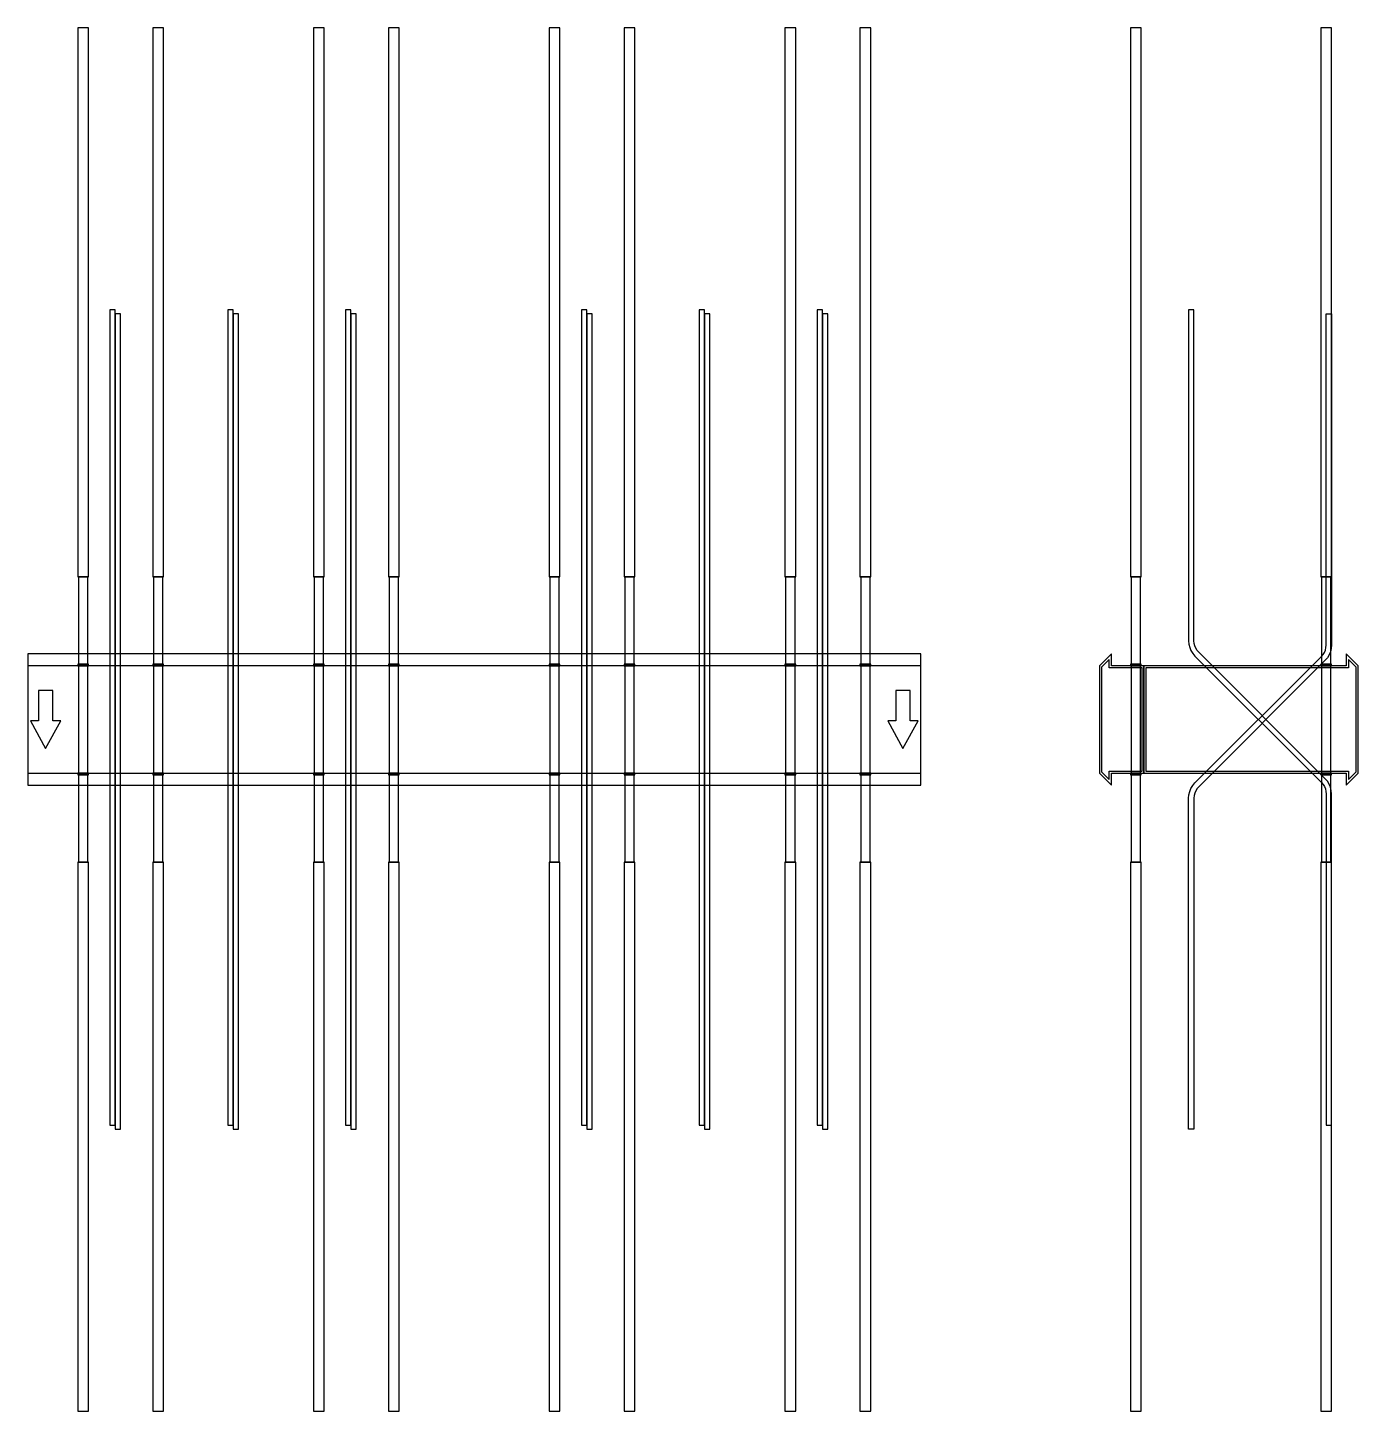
# Model space of a CAD drawing. Extents: x 0 to 1490, y -775 to 775.
import ezdxf

# ---------------------------------------------------------------- set-up
doc = ezdxf.new("R2010")
doc.units = 0
doc.layers.add('Halfen', color=7, linetype='CONTINUOUS')

msp = doc.modelspace()

# ---------------------------------------------------------------- linework, layer by layer
at = {"layer": 'Halfen', "color": 7}
for points in [[(68, 160), (68, 775), (56, 775), (56, 160)], [(152, 160), (152, 775), (140, 775), (140, 160)], [(332, 160), (332, 775), (320, 775), (320, 160)], [(416, 160), (416, 775), (404, 775), (404, 160)], [(596, 160), (596, 775), (584, 775), (584, 160)], [(680, 160), (680, 775), (668, 775), (668, 160)], [(860, 160), (860, 775), (848, 775), (848, 160)], [(944, 160), (944, 775), (932, 775), (932, 160)], [(1247, 160), (1247, 775), (1235, 775), (1235, 160)], [(1460, 160), (1460, 775), (1448, 775), (1448, 160)], [(98, -454.298), (98, 459.026), (92, 459.026), (92, -454.298)], [(104, -459.026), (104, 454.298), (98, 454.298), (98, -459.026)], [(230, -454.298), (230, 459.026), (224, 459.026), (224, -454.298)], [(236, -459.026), (236, 454.298), (230, 454.298), (230, -459.026)], [(362, -454.298), (362, 459.026), (356, 459.026), (356, -454.298)], [(368, -459.026), (368, 454.298), (362, 454.298), (362, -459.026)], [(626, -454.298), (626, 459.026), (620, 459.026), (620, -454.298)], [(632, -459.026), (632, 454.298), (626, 454.298), (626, -459.026)], [(758, -454.298), (758, 459.026), (752, 459.026), (752, -454.298)], [(764, -459.026), (764, 454.298), (758, 454.298), (758, -459.026)], [(890, -454.298), (890, 459.026), (884, 459.026), (884, -454.298)], [(896, -459.026), (896, 454.298), (890, 454.298), (890, -459.026)], [(1460, -454.298), (1460, -83.335), (1459.705, -79.58), (1458.825, -75.918), (1457.384, -72.439), (1455.416, -69.228), (1452.971, -66.364), (1311.272, 75.335), (1309.438, 77.482), (1307.962, 79.891), (1306.881, 82.5), (1306.222, 85.247), (1306, 88.062), (1306, 459.026), (1300, 459.026), (1300, 88.062), (1300.295, 84.308), (1301.175, 80.646), (1302.616, 77.167), (1304.584, 73.956), (1307.029, 71.092), (1448.728, -70.607), (1450.562, -72.754), (1452.038, -75.163), (1453.119, -77.772), (1453.778, -80.519), (1454, -83.335), (1454, -454.298)], [(1300, -459.026), (1300, -88.062), (1300.295, -84.308), (1301.175, -80.646), (1302.616, -77.167), (1304.584, -73.956), (1307.029, -71.092), (1448.728, 70.607), (1450.562, 72.754), (1452.038, 75.163), (1453.119, 77.772), (1453.778, 80.519), (1454, 83.335), (1454, 454.298), (1460, 454.298), (1460, 83.335), (1459.705, 79.58), (1458.825, 75.918), (1457.384, 72.439), (1455.416, 69.228), (1452.971, 66.364), (1311.272, -75.334), (1309.438, -77.482), (1307.962, -79.891), (1306.881, -82.5), (1306.222, -85.247), (1306, -88.062), (1306, -459.026)], [(67.25, 62), (67.25, 160), (56.75, 160), (56.75, 62)], [(151.25, 62), (151.25, 160), (140.75, 160), (140.75, 62)], [(331.25, 62), (331.25, 160), (320.75, 160), (320.75, 62)], [(415.25, 62), (415.25, 160), (404.75, 160), (404.75, 62)], [(595.25, 62), (595.25, 160), (584.75, 160), (584.75, 62)], [(679.25, 62), (679.25, 160), (668.75, 160), (668.75, 62)], [(859.25, 62), (859.25, 160), (848.75, 160), (848.75, 62)], [(943.25, 62), (943.25, 160), (932.75, 160), (932.75, 62)], [(1246.25, 62), (1246.25, 160), (1235.75, 160), (1235.75, 62)], [(1459.25, 62), (1459.25, 160), (1448.75, 160), (1448.75, 62)], [(0, -73.5), (1000, -73.5), (1000, 73.5), (0, 73.5)], [(68, 60), (68, 62), (56, 62), (56, 60)], [(152, 60), (152, 62), (140, 62), (140, 60)], [(332, 60), (332, 62), (320, 62), (320, 60)], [(416, 60), (416, 62), (404, 62), (404, 60)], [(596, 60), (596, 62), (584, 62), (584, 60)], [(680, 60), (680, 62), (668, 62), (668, 60)], [(860, 60), (860, 62), (848, 62), (848, 60)], [(944, 60), (944, 62), (932, 62), (932, 60)], [(1250, -60), (1250, 60), (1213.5, 60), (1213.5, 73.5), (1200, 60), (1200, -60), (1213.5, -73.5), (1213.5, -60)], [(1248, -58), (1248, 58), (1211, 58), (1211, 67.25), (1202.5, 58.75), (1202.5, -58.75), (1211, -67.25), (1211, -58)], [(1247, 60), (1247, 62), (1235, 62), (1235, 60)], [(1490, -60), (1490, 60), (1476.5, 73.5), (1476.5, 60), (1250, 60), (1250, -60), (1476.5, -60), (1476.5, -73.5)], [(1487.5, -58.75), (1487.5, 58.75), (1479, 67.25), (1479, 58), (1252, 58), (1252, -58), (1479, -58), (1479, -67.25)], [(1460, 60), (1460, 62), (1448, 62), (1448, 60)], [(0, -60), (1000, -60), (1000, 60), (0, 60)], [(67.25, -60), (67.25, 60), (56.75, 60), (56.75, -60)], [(151.25, -60), (151.25, 60), (140.75, 60), (140.75, -60)], [(331.25, -60), (331.25, 60), (320.75, 60), (320.75, -60)], [(415.25, -60), (415.25, 60), (404.75, 60), (404.75, -60)], [(595.25, -60), (595.25, 60), (584.75, 60), (584.75, -60)], [(679.25, -60), (679.25, 60), (668.75, 60), (668.75, -60)], [(859.25, -60), (859.25, 60), (848.75, 60), (848.75, -60)], [(943.25, -60), (943.25, 60), (932.75, 60), (932.75, -60)], [(1246.25, -60), (1246.25, 60), (1235.75, 60), (1235.75, -60)], [(1459.25, -60), (1459.25, 60), (1448.75, 60), (1448.75, -60)], [(20, -32.5), (37, -1.5), (28, -1.5), (28, 32.5), (12, 32.5), (12, -1.5), (3, -1.5)], [(980, -32.5), (997, -1.5), (988, -1.5), (988, 32.5), (972, 32.5), (972, -1.5), (963, -1.5)], [(68, -62), (68, -60), (56, -60), (56, -62)], [(67.25, -160), (67.25, -62), (56.75, -62), (56.75, -160)], [(152, -62), (152, -60), (140, -60), (140, -62)], [(151.25, -160), (151.25, -62), (140.75, -62), (140.75, -160)], [(332, -62), (332, -60), (320, -60), (320, -62)], [(331.25, -160), (331.25, -62), (320.75, -62), (320.75, -160)], [(416, -62), (416, -60), (404, -60), (404, -62)], [(415.25, -160), (415.25, -62), (404.75, -62), (404.75, -160)], [(596, -62), (596, -60), (584, -60), (584, -62)], [(595.25, -160), (595.25, -62), (584.75, -62), (584.75, -160)], [(680, -62), (680, -60), (668, -60), (668, -62)], [(679.25, -160), (679.25, -62), (668.75, -62), (668.75, -160)], [(860, -62), (860, -60), (848, -60), (848, -62)], [(859.25, -160), (859.25, -62), (848.75, -62), (848.75, -160)], [(944, -62), (944, -60), (932, -60), (932, -62)], [(943.25, -160), (943.25, -62), (932.75, -62), (932.75, -160)], [(1247, -62), (1247, -60), (1235, -60), (1235, -62)], [(1246.25, -160), (1246.25, -62), (1235.75, -62), (1235.75, -160)], [(1460, -62), (1460, -60), (1448, -60), (1448, -62)], [(1459.25, -160), (1459.25, -62), (1448.75, -62), (1448.75, -160)], [(68, -775), (68, -160), (56, -160), (56, -775)], [(152, -775), (152, -160), (140, -160), (140, -775)], [(332, -775), (332, -160), (320, -160), (320, -775)], [(416, -775), (416, -160), (404, -160), (404, -775)], [(596, -775), (596, -160), (584, -160), (584, -775)], [(680, -775), (680, -160), (668, -160), (668, -775)], [(860, -775), (860, -160), (848, -160), (848, -775)], [(944, -775), (944, -160), (932, -160), (932, -775)], [(1247, -775), (1247, -160), (1235, -160), (1235, -775)], [(1460, -775), (1460, -160), (1448, -160), (1448, -775)]]:
    msp.add_lwpolyline(points, close=True, dxfattribs=at)

doc.saveas('drawing.dxf')
